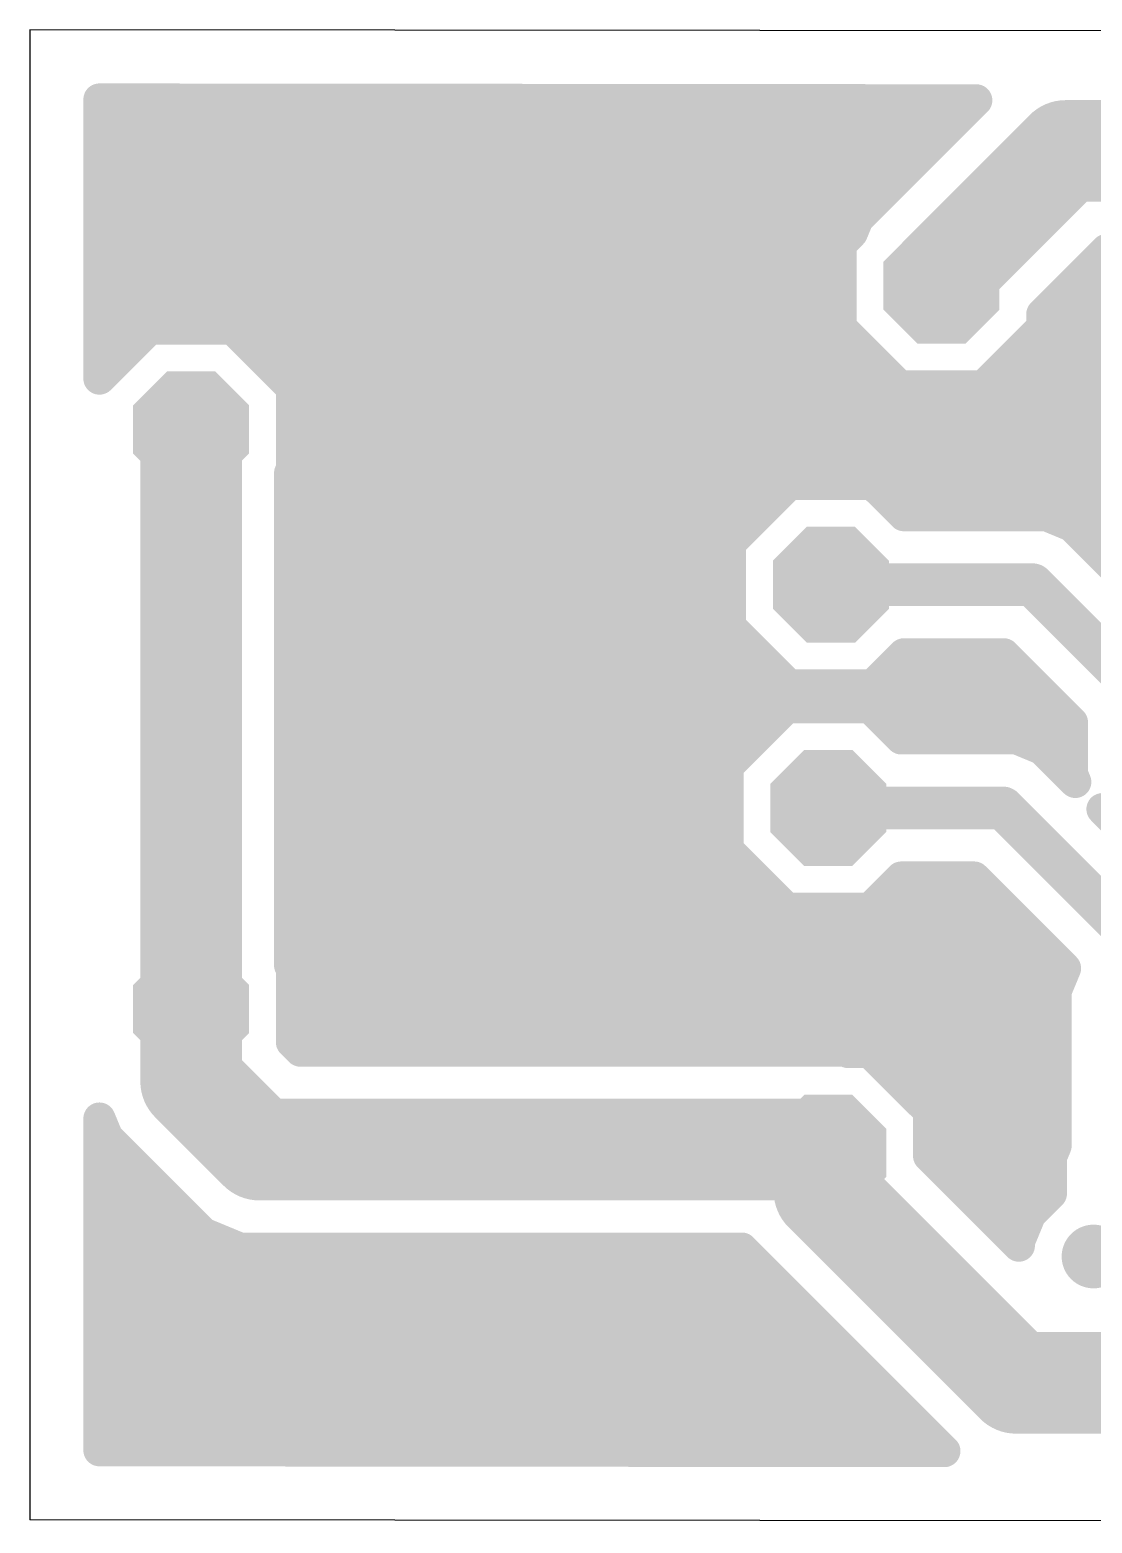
# Model space of a CAD drawing. Extents: x 0.6 to 66.7, y 0.1 to 28.5.
# Drawn here: x 0.56 to 20.73, y 0.1 to 28.46 of the extents above; entities that cross this region are included whole.
import ezdxf

# ---------------------------------------------------------------- set-up
doc = ezdxf.new("R2010")
doc.units = 0
for name, color, linetype in [('16', 175, 'CONTINUOUS'), ('17', 82, 'CONTINUOUS'), ('18', 82, 'CONTINUOUS'), ('20', 7, 'CONTINUOUS'), ('30', 253, 'CONTINUOUS')]:
    doc.layers.add(name, color=color, linetype=linetype)

# ---------------------------------------------------------------- blocks, each defined once
blk = doc.blocks.new('OCTAGONP')
at = {"const_width": 0.5}
blk.add_lwpolyline([(-0.25, -0.1036), (-0.25, 0.1036), (-0.1036, 0.25), (0.1036, 0.25), (0.25, 0.1036), (0.25, -0.1036), (0.1036, -0.25), (-0.1036, -0.25), (-0.25, -0.1036), (-0.25, 0.1036)], dxfattribs=at)
blk = doc.blocks.new('ROUNDV')
at = {"const_width": 0.5}
blk.add_lwpolyline([(0, -0.25, 1), (0, 0.25, 1), (0, -0.25)], format="xyb", dxfattribs=at)

msp = doc.modelspace()

# ---------------------------------------------------------------- linework, layer by layer
at = {"layer": '16'}
for points, const_width in [([(1.8809, 27.2903, 1), (1.8806, 26.9855)], 0.3048), ([(2.0332, 27.1379, 1), (1.7284, 27.1379)], 0.3048), ([(18.6413, 27.0139, 1), (18.4257, 27.2294)], 0.3048), ([(18.5334, 26.9693, 1), (18.5337, 27.2741)], 0.3048), ([(1.8808, 26.9748, 1), (1.8808, 26.67)], 0.3048), ([(18.2342, 26.67, 1), (18.2342, 26.9748)], 0.3048), ([(20.23, 26.6426, 1), (20.23, 25.6774)], 0.9652), ([(20.5712, 25.8188, 1), (19.8888, 26.5012)], 0.9652), ([(1.8808, 26.3652, 1), (1.8808, 26.0604)], 0.3048), ([(17.6247, 26.0604, 1), (17.6247, 26.3652)], 0.3048), ([(1.8808, 25.7556, 1), (1.8808, 25.4508)], 0.3048), ([(17.0151, 25.4508, 1), (17.0151, 25.7556)], 0.3048), ([(1.8808, 25.146, 1), (1.8808, 24.8412)], 0.3048), ([(16.4055, 24.8412, 1), (16.4055, 25.146)], 0.3048), ([(16.1715, 24.9751, 1), (16.387, 24.7596)], 0.3048), ([(16.42, 24.8091, 1), (16.1384, 24.9257)], 0.3048), ([(1.8808, 24.5364, 1), (1.8808, 24.2316)], 0.3048), ([(16.1107, 24.393, 1), (15.8059, 24.393)], 0.3048), ([(15.9583, 24.2316, 1), (15.9583, 24.5364)], 0.3048), ([(16.0299, 24.6637, 1), (16.3115, 24.5471)], 0.3048), ([(16.2785, 24.4977, 1), (16.063, 24.7132)], 0.3048), ([(18.3553, 23.8027, 1), (17.3901, 23.8027)], 0.9652), ([(15.8505, 24.5007, 1), (16.066, 24.2852)], 0.3048), ([(17.5314, 24.1439, 1), (18.2139, 23.4614)], 0.9652), ([(21.0086, 24.4328, 1), (21.0086, 24.128)], 0.3048), ([(1.8808, 23.9268, 1), (1.8808, 23.622)], 0.3048), ([(15.9583, 23.622, 1), (15.9583, 23.9268)], 0.3048), ([(17.3901, 23.6, 1), (18.3553, 23.6)], 0.9652), ([(20.5025, 23.9268, 1), (20.5025, 23.622)], 0.3048), ([(1.8808, 23.3172, 1), (1.8808, 23.0124)], 0.3048), ([(15.9583, 23.0124, 1), (15.9583, 23.3172)], 0.3048), ([(19.9395, 23.0589, 1), (19.6347, 23.0589)], 0.3048), ([(19.6793, 23.1667, 1), (19.8948, 22.9512)], 0.3048), ([(19.893, 23.3172, 1), (19.893, 23.0124)], 0.3048), ([(2.8297, 22.9368, 1), (2.8297, 22.632)], 0.3048), ([(2.9375, 22.6766, 1), (2.7219, 22.8922)], 0.3048), ([(4.5234, 22.8922, 1), (4.3079, 22.6766)], 0.3048), ([(4.4156, 22.632, 1), (4.4156, 22.9368)], 0.3048), ([(16.066, 22.9148, 1), (15.8505, 22.6993)], 0.3048), ([(19.8948, 22.6993, 1), (19.6793, 22.9148)], 0.3048), ([(1.8808, 22.7076, 1), (1.8808, 22.4028)], 0.3048), ([(2.6005, 22.4028, 1), (2.6005, 22.7076)], 0.3048), ([(4.6449, 22.7076, 1), (4.6449, 22.4028)], 0.3048), ([(15.8059, 22.807, 1), (16.1107, 22.807)], 0.3048), ([(16.2101, 22.4028, 1), (16.2101, 22.7076)], 0.3048), ([(19.5352, 22.7076, 1), (19.5352, 22.4028)], 0.3048), ([(19.6347, 22.807, 1), (19.9395, 22.807)], 0.3048), ([(1.8808, 22.098, 1), (1.8808, 21.7932)], 0.3048), ([(1.9909, 21.7932, 1), (1.9909, 22.098)], 0.3048), ([(5.2545, 22.098, 1), (5.2545, 21.7932)], 0.3048), ([(16.8197, 21.7932, 1), (16.8197, 22.098)], 0.3048), ([(18.9256, 22.098, 1), (18.9256, 21.7932)], 0.3048), ([(1.773, 21.9433, 1), (1.9886, 21.7277)], 0.3048), ([(1.7284, 21.8355, 1), (2.0332, 21.8355)], 0.3048), ([(5.6895, 21.663, 1), (5.3847, 21.663)], 0.3048), ([(5.4293, 21.5552, 1), (5.6448, 21.7707)], 0.3048), ([(17.0797, 21.838, 1), (17.0797, 21.5332)], 0.3048), ([(16.9719, 21.5778, 1), (17.1875, 21.7934)], 0.3048), ([(18.5579, 21.7934, 1), (18.7734, 21.5778)], 0.3048), ([(18.6656, 21.5332, 1), (18.6656, 21.838)], 0.3048), ([(4.1053, 20.87, 1), (3.1401, 20.87)], 0.9652), ([(5.5371, 21.4884, 1), (5.5371, 21.1836)], 0.3048), ([(5.5371, 20.8788, 1), (5.5371, 20.574)], 0.3048), ([(5.6547, 20.0422, 1), (5.3499, 20.0422)], 0.3048), ([(5.3945, 20.15, 1), (5.61, 19.9345)], 0.3048), ([(5.5371, 20.2692, 1), (5.5371, 19.9644)], 0.3048), ([(5.3847, 20.077, 1), (5.6895, 20.077)], 0.3048), ([(5.6448, 19.9693, 1), (5.4293, 20.1848)], 0.3048), ([(14.9797, 19.9868, 1), (14.9797, 19.682)], 0.3048), ([(15.0875, 19.7266, 1), (14.8719, 19.9422)], 0.3048), ([(16.6734, 19.9422, 1), (16.4579, 19.7266)], 0.3048), ([(16.5656, 19.682, 1), (16.5656, 19.9868)], 0.3048), ([(5.5023, 19.6596, 1), (5.5023, 19.3548)], 0.3048), ([(14.6525, 19.3548, 1), (14.6525, 19.6596)], 0.3048), ([(16.8929, 19.6596, 1), (16.8929, 19.3548)], 0.3048), ([(17.1592, 19.3932, 1), (17.1592, 19.0884)], 0.3048), ([(17.0515, 19.133, 1), (17.267, 19.3486)], 0.3048), ([(19.9249, 19.3816, 1), (19.8083, 19.1)], 0.3048), ([(19.8666, 19.0884, 1), (19.8666, 19.3932)], 0.3048), ([(20.4598, 19.1475, 1), (20.2443, 18.932)], 0.3048), ([(20.2937, 18.8989, 1), (20.4104, 19.1805)], 0.3048), ([(5.5023, 19.05, 1), (5.5023, 18.7452)], 0.3048), ([(14.0107, 18.713, 1), (13.7059, 18.713)], 0.3048), ([(14.0429, 18.7452, 1), (14.0429, 19.05)], 0.3048), ([(20.4942, 19.05, 1), (20.4942, 18.7452)], 0.3048), ([(13.7505, 18.8207, 1), (13.966, 18.6052)], 0.3048), ([(5.5023, 18.4404, 1), (5.5023, 18.1356)], 0.3048), ([(13.8583, 18.1356, 1), (13.8583, 18.4404)], 0.3048), ([(15.7727, 18.1232, 1), (15.7727, 17.7168)], 0.4064), ([(19.7476, 18.0637, 1), (19.4602, 17.7763)], 0.4064), ([(19.6039, 17.7168, 1), (19.6039, 18.1232)], 0.4064), ([(5.5023, 17.8308, 1), (5.5023, 17.526)], 0.3048), ([(13.8583, 17.526, 1), (13.8583, 17.8308)], 0.3048), ([(5.5023, 17.2212, 1), (5.5023, 16.9164)], 0.3048), ([(13.966, 17.2348, 1), (13.7505, 17.0193)], 0.3048), ([(13.9165, 16.9164, 1), (13.9165, 17.2212)], 0.3048), ([(13.7059, 17.127, 1), (14.0107, 17.127)], 0.3048), ([(5.5023, 16.6116, 1), (5.5023, 16.3068)], 0.3048), ([(14.5261, 16.3068, 1), (14.5261, 16.6116)], 0.3048), ([(17.0192, 16.6116, 1), (17.0192, 16.3068)], 0.3048), ([(17.1592, 16.7516, 1), (17.1592, 16.4468)], 0.3048), ([(17.267, 16.4914, 1), (17.0515, 16.707)], 0.3048), ([(19.1646, 16.707, 1), (18.949, 16.4914)], 0.3048), ([(19.0568, 16.4468, 1), (19.0568, 16.7516)], 0.3048), ([(19.1968, 16.3068, 1), (19.1968, 16.6116)], 0.3048), ([(14.9797, 16.158, 1), (14.9797, 15.8532)], 0.3048), ([(14.8719, 15.8978, 1), (15.0875, 16.1134)], 0.3048), ([(16.4579, 16.1134, 1), (16.6734, 15.8978)], 0.3048), ([(16.5656, 15.8532, 1), (16.5656, 16.158)], 0.3048), ([(5.5023, 16.002, 1), (5.5023, 15.6972)], 0.3048), ([(14.9297, 15.7468, 1), (14.9297, 15.442)], 0.3048), ([(15.0375, 15.4866, 1), (14.8219, 15.7022)], 0.3048), ([(16.6234, 15.7022, 1), (16.4079, 15.4866)], 0.3048), ([(16.5156, 15.442, 1), (16.5156, 15.7468)], 0.3048), ([(19.8064, 15.6972, 1), (19.8064, 16.002)], 0.3048), ([(20.5029, 15.3056, 1), (20.1981, 15.3056)], 0.3048), ([(5.5023, 15.3924, 1), (5.5023, 15.0876)], 0.3048), ([(14.5753, 15.0876, 1), (14.5753, 15.3924)], 0.3048), ([(16.8701, 15.3924, 1), (16.8701, 15.0876)], 0.3048), ([(20.2427, 15.1978, 1), (20.4582, 15.4133)], 0.3048), ([(20.3505, 15.0876, 1), (20.3505, 15.3924)], 0.3048), ([(17.1092, 15.1532, 1), (17.1092, 14.8484)], 0.3048), ([(17.0015, 14.893, 1), (17.217, 15.1086)], 0.3048), ([(19.361, 15.1416, 1), (19.2444, 14.86)], 0.3048), ([(19.3027, 14.8484, 1), (19.3027, 15.1532)], 0.3048), ([(19.8959, 14.9075, 1), (19.6804, 14.692)], 0.3048), ([(19.7298, 14.6589, 1), (19.8465, 14.9405)], 0.3048), ([(5.5023, 14.7828, 1), (5.5023, 14.478)], 0.3048), ([(13.9607, 14.473, 1), (13.6559, 14.473)], 0.3048), ([(13.9657, 14.478, 1), (13.9657, 14.7828)], 0.3048), ([(19.9575, 14.7828, 1), (19.9575, 14.478)], 0.3048), ([(20.3505, 14.478, 1), (20.3505, 14.7828)], 0.3048), ([(13.7005, 14.5807, 1), (13.916, 14.3652)], 0.3048), ([(20.4912, 14.3855, 1), (20.2097, 14.2688)], 0.3048), ([(20.1981, 14.3272, 1), (20.5029, 14.3272)], 0.3048), ([(5.5023, 14.1732, 1), (5.5023, 13.8684)], 0.3048), ([(13.8083, 13.8684, 1), (13.8083, 14.1732)], 0.3048), ([(20.2731, 14.1157, 1), (20.5547, 14.2323)], 0.3048), ([(20.3061, 14.0662, 1), (20.5217, 14.2818)], 0.3048), ([(15.7227, 13.8832, 1), (15.7227, 13.4768)], 0.4064), ([(19.1837, 13.8237, 1), (18.8963, 13.5363)], 0.4064), ([(19.04, 13.4768, 1), (19.04, 13.8832)], 0.4064), ([(21.0376, 13.7659, 1), (20.822, 13.5503)], 0.3048), ([(20.9881, 13.7989, 1), (20.8715, 13.5173)], 0.3048), ([(5.5023, 13.5636, 1), (5.5023, 13.2588)], 0.3048), ([(13.8083, 13.2588, 1), (13.8083, 13.5636)], 0.3048), ([(5.5023, 12.954, 1), (5.5023, 12.6492)], 0.3048), ([(13.916, 12.9948, 1), (13.7005, 12.7793)], 0.3048), ([(13.8937, 12.6492, 1), (13.8937, 12.954)], 0.3048), ([(13.6559, 12.887, 1), (13.9607, 12.887)], 0.3048), ([(5.5023, 12.3444, 1), (5.5023, 12.0396)], 0.3048), ([(14.5033, 12.0396, 1), (14.5033, 12.3444)], 0.3048), ([(16.942, 12.3444, 1), (16.942, 12.0396)], 0.3048), ([(17.1092, 12.5116, 1), (17.1092, 12.2068)], 0.3048), ([(17.217, 12.2514, 1), (17.0015, 12.467)], 0.3048), ([(18.6007, 12.467, 1), (18.3851, 12.2514)], 0.3048), ([(18.4929, 12.2068, 1), (18.4929, 12.5116)], 0.3048), ([(18.6601, 12.0396, 1), (18.6601, 12.3444)], 0.3048), ([(14.9297, 11.918, 1), (14.9297, 11.6132)], 0.3048), ([(14.8219, 11.6578, 1), (15.0375, 11.8734)], 0.3048), ([(16.4079, 11.8734, 1), (16.6234, 11.6578)], 0.3048), ([(16.5156, 11.6132, 1), (16.5156, 11.918)], 0.3048), ([(5.5023, 11.7348, 1), (5.5023, 11.43)], 0.3048), ([(19.2697, 11.43, 1), (19.2697, 11.7348)], 0.3048), ([(5.5023, 11.1252, 1), (5.5023, 10.8204)], 0.3048), ([(19.8793, 10.8204, 1), (19.8793, 11.1252)], 0.3048), ([(4.1053, 9.86, 1), (3.1401, 9.86)], 0.9652), ([(5.61, 10.7955, 1), (5.3945, 10.58)], 0.3048), ([(5.3499, 10.6878, 1), (5.6547, 10.6878)], 0.3048), ([(5.6895, 10.653, 1), (5.3847, 10.653)], 0.3048), ([(5.4293, 10.5452, 1), (5.6448, 10.7607)], 0.3048), ([(20.3599, 10.5747, 1), (20.0783, 10.6913)], 0.3048), ([(20.1113, 10.5252, 1), (20.3269, 10.7408)], 0.3048), ([(5.5371, 10.5156, 1), (5.5371, 10.2108)], 0.3048), ([(20.1932, 10.2025, 1), (19.8884, 10.2025)], 0.3048), ([(20.1074, 10.2108, 1), (20.1074, 10.5156)], 0.3048), ([(3.1401, 9.86, 1), (4.1053, 9.86)], 0.9652), ([(19.9, 10.2608, 1), (20.1816, 10.1442)], 0.3048), ([(5.5371, 9.906, 1), (5.5371, 9.6012)], 0.3048), ([(20.0408, 9.6012, 1), (20.0408, 9.906)], 0.3048), ([(3.9639, 8.8286, 1), (3.2814, 8.1461)], 0.9652), ([(5.6448, 9.3388, 1), (5.4293, 9.1233)], 0.3048), ([(5.3847, 9.2311, 1), (5.6895, 9.2311)], 0.3048), ([(5.6242, 9.2964, 1), (5.6242, 8.9916)], 0.3048), ([(5.6986, 9.222, 1), (5.6986, 8.9172)], 0.3048), ([(16.0949, 9.2104, 1), (15.9782, 8.9288)], 0.3048), ([(16.0366, 8.9172, 1), (16.0366, 9.222)], 0.3048), ([(20.0408, 8.9916, 1), (20.0408, 9.2964)], 0.3048), ([(5.5908, 8.9618, 1), (5.8063, 9.1774)], 0.3048), ([(16.0974, 9.1968, 1), (16.0974, 8.892)], 0.3048), ([(16.039, 8.9036, 1), (16.1557, 9.1852)], 0.3048), ([(16.6234, 9.1522, 1), (16.4079, 8.9366)], 0.3048), ([(16.5156, 8.892, 1), (16.5156, 9.1968)], 0.3048), ([(3.1401, 8.4873, 1), (4.1053, 8.4873)], 0.9652), ([(17.0257, 8.6868, 1), (17.0257, 8.382)], 0.3048), ([(20.0408, 8.382, 1), (20.0408, 8.6868)], 0.3048), ([(17.6353, 8.0772, 1), (17.6353, 7.7724)], 0.3048), ([(17.7895, 7.923, 1), (17.4847, 7.923)], 0.3048), ([(20.0408, 7.7724, 1), (20.0408, 8.0772)], 0.3048), ([(2.0332, 7.781, 1), (1.7284, 7.781)], 0.3048), ([(2.0216, 7.8393, 1), (1.74, 7.7226)], 0.3048), ([(4.92, 7.6726, 1), (4.92, 6.7074)], 0.9652), ([(4.5788, 6.8488, 1), (5.2612, 7.5312)], 0.9652), ([(16.1326, 7.0573, 1), (15.1674, 7.0573)], 0.9652), ([(16.0039, 7.5312, 1), (15.3214, 6.8488)], 0.9652), ([(16.0639, 6.7888, 1), (15.3814, 7.4713)], 0.9652), ([(15.3814, 6.7888, 1), (16.0639, 7.4713)], 0.9652), ([(15.6627, 6.7074, 1), (15.6627, 7.6726)], 0.9652), ([(17.5293, 7.8152, 1), (17.7448, 8.0307)], 0.3048), ([(2.137, 7.5304, 1), (1.9215, 7.3148)], 0.3048), ([(15.3088, 7.3986, 1), (15.9912, 6.7161)], 0.9652), ([(1.8808, 7.4676, 1), (1.8808, 7.1628)], 0.3048), ([(1.8884, 7.3643, 1), (2.17, 7.4809)], 0.3048), ([(2.1366, 7.1628, 1), (2.1366, 7.4676)], 0.3048), ([(17.6371, 7.4676, 1), (17.6371, 7.1628)], 0.3048), ([(17.7448, 7.1788, 1), (17.5293, 6.9633)], 0.3048), ([(19.8884, 7.2653, 1), (20.1932, 7.2653)], 0.3048), ([(20.1816, 7.207, 1), (19.9, 7.3236)], 0.3048), ([(20.0408, 7.1628, 1), (20.0408, 7.4676)], 0.3048), ([(15.9912, 6.7412, 1), (15.3088, 6.0588)], 0.9652), ([(17.4847, 7.0711, 1), (17.7895, 7.0711)], 0.3048), ([(20.1033, 7.0482, 1), (19.7985, 7.0482)], 0.3048), ([(19.8101, 7.1066, 1), (20.0917, 6.9899)], 0.3048), ([(1.8808, 6.858, 1), (1.8808, 6.5532)], 0.3048), ([(2.7462, 6.5532, 1), (2.7462, 6.858)], 0.3048), ([(15.1674, 6.4, 1), (16.1326, 6.4)], 0.9652), ([(18.0025, 6.858, 1), (18.0025, 6.5532)], 0.3048), ([(19.9509, 6.5532, 1), (19.9509, 6.858)], 0.3048), ([(20.0587, 6.2479, 1), (19.8431, 6.4634)], 0.3048), ([(1.8808, 6.2484, 1), (1.8808, 5.9436)], 0.3048), ([(3.4343, 6.2331, 1), (3.2188, 6.0175)], 0.3048), ([(3.2188, 6.0175, 1), (3.4343, 6.2331)], 0.3048), ([(3.3558, 5.9436, 1), (3.3558, 6.2484)], 0.3048), ([(18.6121, 6.2484, 1), (18.6121, 5.9436)], 0.3048), ([(19.699, 5.9047, 1), (19.4174, 6.0213)], 0.3048), ([(19.6912, 5.9436, 1), (19.6912, 6.2484)], 0.3048), ([(19.7985, 6.3557, 1), (20.1033, 6.3557)], 0.3048), ([(19.4505, 6.0708, 1), (19.666, 5.8552)], 0.3048), ([(1.8808, 5.6388, 1), (1.8808, 5.334)], 0.3048), ([(3.9136, 5.7374, 1), (3.797, 5.4558)], 0.3048), ([(3.7475, 5.4888, 1), (3.9631, 5.7043)], 0.3048), ([(4.1212, 5.334, 1), (4.1212, 5.6388)], 0.3048), ([(19.2218, 5.6388, 1), (19.2218, 5.334)], 0.3048), ([(19.4948, 5.442, 1), (19.19, 5.442)], 0.3048), ([(19.3608, 5.334, 1), (19.3608, 5.6388)], 0.3048), ([(4.5461, 5.4628, 1), (4.5461, 5.158)], 0.3048), ([(4.4878, 5.1696, 1), (4.6044, 5.4512)], 0.3048), ([(14.1892, 5.4182, 1), (13.9737, 5.2026)], 0.3048), ([(14.0814, 5.158, 1), (14.0814, 5.4628)], 0.3048), ([(19.2016, 5.5003, 1), (19.4832, 5.3837)], 0.3048), ([(19.19, 5.3657, 1), (19.4948, 5.3657)], 0.3048), ([(19.2346, 5.258, 1), (19.4502, 5.4735)], 0.3048), ([(20.76, 5.3124, 1), (20.76, 5.0076)], 0.3048), ([(1.8808, 5.0292, 1), (1.8808, 4.7244)], 0.3048), ([(14.6931, 4.9143, 1), (14.4775, 4.6988)], 0.3048), ([(14.515, 4.7244, 1), (14.515, 5.0292)], 0.3048), ([(14.4775, 4.6988, 1), (14.6931, 4.9143)], 0.3048), ([(1.8808, 4.4196, 1), (1.8808, 4.1148)], 0.3048), ([(15.1246, 4.1148, 1), (15.1246, 4.4196)], 0.3048), ([(1.8808, 3.81, 1), (1.8808, 3.5052)], 0.3048), ([(15.7342, 3.5052, 1), (15.7342, 3.81)], 0.3048), ([(19.29, 3.2426, 1), (19.29, 2.2774)], 0.9652), ([(18.9488, 2.4188, 1), (19.6312, 3.1012)], 0.9652), ([(1.8808, 3.2004, 1), (1.8808, 2.8956)], 0.3048), ([(16.3438, 2.8956, 1), (16.3438, 3.2004)], 0.3048), ([(1.8808, 2.5908, 1), (1.8808, 2.286)], 0.3048), ([(16.9534, 2.286, 1), (16.9534, 2.5908)], 0.3048), ([(1.8808, 1.9812, 1), (1.8808, 1.6764)], 0.3048), ([(17.563, 1.6764, 1), (17.563, 1.9812)], 0.3048), ([(1.8809, 1.6319, 1), (1.8806, 1.3271)], 0.3048), ([(17.8202, 1.3561, 1), (18.0358, 1.5716)], 0.3048), ([(17.9278, 1.3115, 1), (17.9281, 1.6162)], 0.3048), ([(1.7284, 1.4795, 1), (2.0332, 1.4795)], 0.3048)]:
    msp.add_lwpolyline(points, format="xyb", dxfattribs=dict(at, const_width=const_width))
for points, const_width in [([(1.8808, 21.8355), (1.8808, 27.1379)], 0.6096), ([(1.8808, 27.1379), (18.5335, 27.1217)], 0.6096), ([(18.5335, 27.1217), (16.2792, 24.8674)], 0.6096), ([(1.8808, 26.8224), (18.2342, 26.8224)], 0.6096), ([(17.8727, 23.8027), (20.23, 26.16)], 1.9304), ([(46.86, 26.16), (20.23, 26.16)], 1.9304), ([(1.8808, 26.2128), (17.6247, 26.2128)], 0.6096), ([(1.8808, 25.6032), (17.0151, 25.6032)], 0.6096), ([(1.8808, 24.9936), (16.4055, 24.9936)], 0.6096), ([(16.2792, 24.8674), (16.1707, 24.6054)], 0.6096), ([(1.8808, 24.384), (15.9583, 24.384)], 0.6096), ([(16.1707, 24.6054), (15.9583, 24.393)], 0.6096), ([(15.9583, 24.393), (15.9583, 22.807)], 0.6096), ([(17.8727, 23.6), (17.8727, 23.8027)], 1.9304), ([(19.7871, 23.0589), (21.0086, 24.2804)], 0.6096), ([(21.0086, 24.2804), (45.077, 24.2804)], 0.6096), ([(1.8808, 23.7744), (15.9583, 23.7744)], 0.6096), ([(20.5025, 23.7744), (26.4565, 23.7744)], 0.6096), ([(1.8808, 23.1648), (15.9583, 23.1648)], 0.6096), ([(19.7871, 22.807), (19.7871, 23.0589)], 0.6096), ([(19.893, 23.1648), (26.0293, 23.1648)], 0.6096), ([(2.8297, 22.7844), (1.8808, 21.8355)], 0.6096), ([(4.4156, 22.7844), (2.8297, 22.7844)], 0.6096), ([(5.5371, 21.663), (4.4156, 22.7844)], 0.6096), ([(15.9583, 22.807), (17.0797, 21.6856)], 0.6096), ([(18.6656, 21.6856), (19.7871, 22.807)], 0.6096), ([(1.8808, 22.5552), (2.6005, 22.5552)], 0.6096), ([(4.6449, 22.5552), (16.2101, 22.5552)], 0.6096), ([(19.5352, 22.5552), (25.9424, 22.5552)], 0.6096), ([(1.8808, 21.9456), (1.9909, 21.9456)], 0.6096), ([(5.2545, 21.9456), (16.8197, 21.9456)], 0.6096), ([(18.9256, 21.9456), (26.1269, 21.9456)], 0.6096), ([(5.5371, 20.077), (5.5371, 21.663)], 0.6096), ([(17.0797, 21.6856), (18.6656, 21.6856)], 0.6096), ([(3.6227, 20.87), (3.6227, 9.86)], 1.9304), ([(5.5371, 21.336), (26.8837, 21.336)], 0.6096), ([(5.5371, 20.7264), (27.469, 20.7264)], 0.6096), ([(5.5023, 20.0422), (5.5371, 20.077)], 0.6096), ([(5.5023, 10.6878), (5.5023, 20.0422)], 0.6096), ([(5.5371, 20.1168), (27.469, 20.1168)], 0.6096), ([(14.9797, 19.8344), (13.8583, 18.713)], 0.6096), ([(16.5656, 19.8344), (14.9797, 19.8344)], 0.6096), ([(17.1592, 19.2408), (16.5656, 19.8344)], 0.6096), ([(5.5023, 19.5072), (14.6525, 19.5072)], 0.6096), ([(16.8929, 19.5072), (27.4694, 19.5072)], 0.6096), ([(19.8666, 19.2408), (17.1592, 19.2408)], 0.6096), ([(20.3521, 19.0397), (19.8666, 19.2408)], 0.6096), ([(22.1683, 17.2234), (20.3521, 19.0397)], 0.6096), ([(5.5023, 18.8976), (14.0429, 18.8976)], 0.6096), ([(13.8583, 18.713), (13.8583, 17.127)], 0.6096), ([(20.4942, 18.8976), (23.1928, 18.8976)], 0.6096), ([(5.5023, 18.288), (13.8583, 18.288)], 0.6096), ([(15.7727, 17.92), (19.6039, 17.92)], 0.8128), ([(19.6039, 17.92), (22.1149, 15.4091)], 0.8128), ([(5.5023, 17.6784), (13.8583, 17.6784)], 0.6096), ([(5.5023, 17.0688), (13.9165, 17.0688)], 0.6096), ([(13.8583, 17.127), (14.9797, 16.0056)], 0.6096), ([(5.5023, 16.4592), (14.5261, 16.4592)], 0.6096), ([(16.5656, 16.0056), (17.1592, 16.5992)], 0.6096), ([(17.0192, 16.4592), (19.1968, 16.4592)], 0.6096), ([(17.1592, 16.5992), (19.0568, 16.5992)], 0.6096), ([(19.0568, 16.5992), (20.3505, 15.3056)], 0.6096), ([(14.9797, 16.0056), (16.5656, 16.0056)], 0.6096), ([(5.5023, 15.8496), (19.8064, 15.8496)], 0.6096), ([(14.9297, 15.5944), (13.8083, 14.473)], 0.6096), ([(16.5156, 15.5944), (14.9297, 15.5944)], 0.6096), ([(17.1092, 15.0008), (16.5156, 15.5944)], 0.6096), ([(20.3505, 15.3056), (20.3505, 14.3272)], 0.6096), ([(5.5023, 15.24), (14.5753, 15.24)], 0.6096), ([(16.8701, 15.24), (20.3505, 15.24)], 0.6096), ([(19.3027, 15.0008), (17.1092, 15.0008)], 0.6096), ([(19.7882, 14.7997), (19.3027, 15.0008)], 0.6096), ([(20.4139, 14.174), (19.7882, 14.7997)], 0.6096), ([(5.5023, 14.6304), (13.9657, 14.6304)], 0.6096), ([(13.8083, 14.473), (13.8083, 12.887)], 0.6096), ([(19.9575, 14.6304), (20.3505, 14.6304)], 0.6096), ([(20.3505, 14.3272), (20.4139, 14.174)], 0.6096), ([(5.5023, 14.0208), (13.8083, 14.0208)], 0.6096), ([(15.7227, 13.68), (19.04, 13.68)], 0.8128), ([(19.04, 13.68), (21.7629, 10.9571)], 0.8128), ([(21.4644, 13.1234), (20.9298, 13.6581)], 0.6096), ([(20.9298, 13.6581), (21.083, 13.5947)], 0.6096), ([(5.5023, 13.4112), (13.8083, 13.4112)], 0.6096), ([(5.5023, 12.8016), (13.8937, 12.8016)], 0.6096), ([(13.8083, 12.887), (14.9297, 11.7656)], 0.6096), ([(5.5023, 12.192), (14.5033, 12.192)], 0.6096), ([(16.5156, 11.7656), (17.1092, 12.3592)], 0.6096), ([(16.942, 12.192), (18.6601, 12.192)], 0.6096), ([(17.1092, 12.3592), (18.4929, 12.3592)], 0.6096), ([(18.4929, 12.3592), (20.2191, 10.633)], 0.6096), ([(14.9297, 11.7656), (16.5156, 11.7656)], 0.6096), ([(5.5023, 11.5824), (19.2697, 11.5824)], 0.6096), ([(5.5023, 10.9728), (19.8793, 10.9728)], 0.6096), ([(3.6227, 9.86), (3.6227, 8.4873)], 1.9304), ([(5.5371, 10.653), (5.5023, 10.6878)], 0.6096), ([(5.5371, 9.2311), (5.5371, 10.653)], 0.6096), ([(20.2191, 10.633), (20.0408, 10.2025)], 0.6096), ([(5.5371, 10.3632), (20.1074, 10.3632)], 0.6096), ([(20.0408, 10.2025), (20.0408, 7.2653)], 0.6096), ([(5.5371, 9.7536), (20.0408, 9.7536)], 0.6096), ([(3.6227, 8.4873), (4.92, 7.19)], 1.9304), ([(5.6986, 9.0696), (5.5371, 9.2311)], 0.6096), ([(5.6242, 9.144), (20.0408, 9.144)], 0.6096), ([(16.0366, 9.0696), (5.6986, 9.0696)], 0.6096), ([(16.0974, 9.0444), (16.0366, 9.0696)], 0.6096), ([(16.5156, 9.0444), (16.0974, 9.0444)], 0.6096), ([(17.6371, 7.923), (16.5156, 9.0444)], 0.6096), ([(17.0257, 8.5344), (20.0408, 8.5344)], 0.6096), ([(17.6353, 7.9248), (20.0408, 7.9248)], 0.6096), ([(17.6371, 7.0711), (17.6371, 7.923)], 0.6096), ([(1.8808, 1.4795), (1.8808, 7.781)], 0.6096), ([(1.8808, 7.781), (2.0292, 7.4226)], 0.6096), ([(4.92, 7.19), (15.6627, 7.19)], 1.9304), ([(15.65, 7.0573), (15.7227, 7.13)], 1.9304), ([(15.65, 6.4), (15.65, 7.0573)], 1.9304), ([(15.6627, 7.19), (15.7227, 7.13)], 1.9304), ([(2.0292, 7.4226), (3.3266, 6.1253)], 0.6096), ([(1.8808, 7.3152), (2.1366, 7.3152)], 0.6096), ([(17.6371, 7.3152), (20.0408, 7.3152)], 0.6096), ([(19.3424, 5.3657), (17.6371, 7.0711)], 0.6096), ([(20.0408, 7.2653), (19.9509, 7.0482)], 0.6096), ([(19.29, 2.76), (15.65, 6.4)], 1.9304), ([(19.9509, 7.0482), (19.9509, 6.3557)], 0.6096), ([(1.8808, 6.7056), (2.7462, 6.7056)], 0.6096), ([(18.0025, 6.7056), (19.9509, 6.7056)], 0.6096), ([(19.9509, 6.3557), (19.5582, 5.963)], 0.6096), ([(1.8808, 6.096), (3.3558, 6.096)], 0.6096), ([(3.3266, 6.1253), (3.8553, 5.5966)], 0.6096), ([(18.6121, 6.096), (19.6912, 6.096)], 0.6096), ([(19.5582, 5.963), (19.3424, 5.442)], 0.6096), ([(1.8808, 5.4864), (4.1212, 5.4864)], 0.6096), ([(3.8553, 5.5966), (4.5461, 5.3104)], 0.6096), ([(19.2218, 5.4864), (19.3608, 5.4864)], 0.6096), ([(19.3424, 5.442), (19.3424, 5.3657)], 0.6096), ([(4.5461, 5.3104), (14.0814, 5.3104)], 0.6096), ([(14.0814, 5.3104), (14.5853, 4.8066)], 0.6096), ([(22.96, 5.16), (20.76, 5.16)], 0.6096), ([(1.8808, 4.8768), (14.515, 4.8768)], 0.6096), ([(14.5853, 4.8066), (17.928, 1.4639)], 0.6096), ([(1.8808, 4.2672), (15.1246, 4.2672)], 0.6096), ([(1.8808, 3.6576), (15.7342, 3.6576)], 0.6096), ([(19.29, 2.76), (54.26, 2.76)], 1.9304), ([(1.8808, 3.048), (16.3438, 3.048)], 0.6096), ([(1.8808, 2.4384), (16.9534, 2.4384)], 0.6096), ([(1.8808, 1.8288), (17.563, 1.8288)], 0.6096), ([(17.928, 1.4639), (1.8808, 1.4795)], 0.6096)]:
    msp.add_lwpolyline(points, dxfattribs=dict(at, const_width=const_width))
at = {"layer": '20'}
for p, q in [((66.6573, 28.3955), (0.56, 28.46)), ((0.56, 28.46), (0.56, 0.16)), ((66.6573, 0.0955), (0.56, 0.16))]:
    msp.add_line(p, q, dxfattribs=at)

# ---------------------------------------------------------------- block references
at = {"layer": '17', "xscale": 2, "yscale": 2, "rotation": 180}
for p in [(17.8727, 23.6), (3.6227, 20.87), (15.7727, 17.92), (15.7227, 13.68), (3.6227, 9.86), (15.7227, 7.13)]:
    msp.add_blockref('OCTAGONP', p, dxfattribs=at)
at = {"layer": '18', "xscale": 1.0064, "yscale": 1.0064}
msp.add_blockref('ROUNDV', (20.76, 5.16), dxfattribs=at)
at = {"layer": '30', "xscale": 2.2032, "yscale": 2.2032, "rotation": 180}
for p in [(17.8727, 23.6), (3.6227, 20.87), (15.7727, 17.92), (15.7227, 13.68), (3.6227, 9.86), (15.7227, 7.13)]:
    msp.add_blockref('OCTAGONP', p, dxfattribs=at)
at = {"layer": '30', "xscale": 1.2096, "yscale": 1.2096}
msp.add_blockref('ROUNDV', (20.76, 5.16), dxfattribs=at)

doc.saveas('drawing.dxf')
